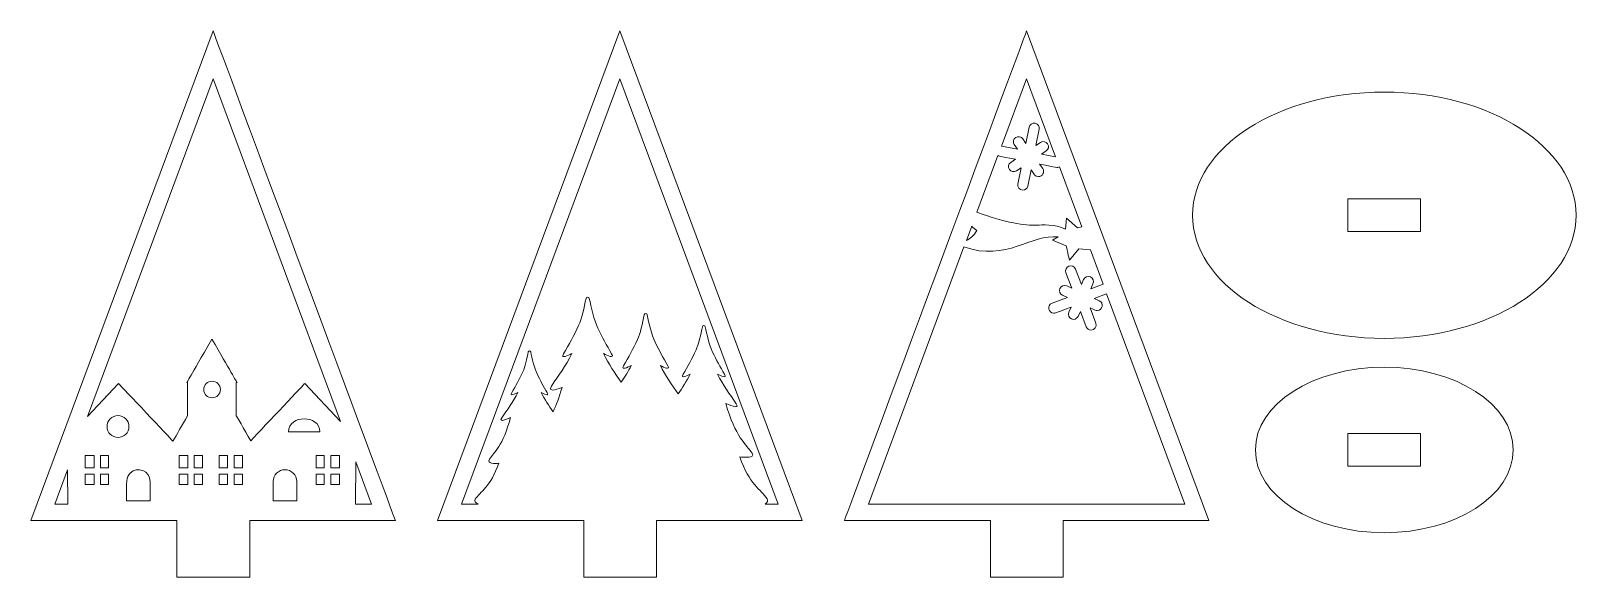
# Model space of a CAD drawing. Header units: inches. Extents: x 0 to 425, y -312 to -162.
import ezdxf

# ---------------------------------------------------------------- set-up
doc = ezdxf.new("R2010")
doc.units = ezdxf.units.IN
doc.header["$MEASUREMENT"] = 0
doc.layers.add('_U+0421_U+043B_U+043E_U+0439 1', color=7, linetype='Continuous')

msp = doc.modelspace()

# ---------------------------------------------------------------- linework, layer by layer
at = {"layer": '_U+0421_U+043B_U+043E_U+0439 1', "color": 1, "lineweight": 5, "true_color": 0xff1200}
for points in [[(161.94, -161.61), (111.83, -296.33), (151.99, -296.33), (151.99, -311.86), (172, -311.86), (172, -296.33), (212.06, -296.33), (161.94, -161.61)], [(382.12, -207.81), (362.12, -207.81), (362.12, -216.81), (382.12, -216.81), (382.12, -207.81)], [(382.12, -272.37), (362.12, -272.37), (362.12, -281.37), (382.12, -281.37), (382.12, -272.37)], [(17.35, -281.78), (14.96, -281.78), (14.96, -278.42), (17.35, -278.42), (17.35, -281.78)], [(21.34, -281.78), (19.11, -281.78), (19.11, -278.42), (21.34, -278.42), (21.34, -281.78)], [(43.15, -281.78), (40.81, -281.78), (40.81, -278.42), (43.15, -278.42), (43.15, -281.78)], [(47.19, -281.78), (44.91, -281.78), (44.91, -278.42), (47.19, -278.42), (47.19, -281.78)], [(54.08, -281.78), (51.8, -281.78), (51.8, -278.42), (54.08, -278.42), (54.08, -281.78)], [(58.18, -281.78), (55.85, -281.78), (55.85, -278.42), (58.18, -278.42), (58.18, -281.78)], [(80.68, -281.78), (78.45, -281.78), (78.45, -278.42), (80.68, -278.42), (80.68, -281.78)], [(84.83, -281.78), (82.44, -281.78), (82.44, -278.42), (84.83, -278.42), (84.83, -281.78)], [(89.32, -280.18), (93.63, -291.75), (89.26, -291.75), (89.32, -280.18)], [(6.6, -291.75), (10.09, -282.36), (10.14, -291.75), (6.6, -291.75)], [(17.35, -286.34), (14.96, -286.34), (14.96, -283.55), (17.35, -283.55), (17.35, -286.34)], [(21.34, -286.34), (19.11, -286.34), (19.11, -283.55), (21.34, -283.55), (21.34, -286.34)], [(43.15, -286.34), (40.81, -286.34), (40.81, -283.55), (43.15, -283.55), (43.15, -286.34)], [(47.19, -286.34), (44.91, -286.34), (44.91, -283.55), (47.19, -283.55), (47.19, -286.34)], [(54.08, -286.34), (51.8, -286.34), (51.8, -283.55), (54.08, -283.55), (54.08, -286.34)], [(58.18, -286.34), (55.85, -286.34), (55.85, -283.55), (58.18, -283.55), (58.18, -286.34)], [(80.68, -286.34), (78.45, -286.34), (78.45, -283.55), (80.68, -283.55), (80.68, -286.34)], [(84.83, -286.34), (82.44, -286.34), (82.44, -283.55), (84.83, -283.55), (84.83, -286.34)]]:
    msp.add_lwpolyline(points, dxfattribs=at)
for points, knots in [([(50.11, -161.61), (50.11, -161.61), (0, -296.33), (0, -296.33), (0, -296.33), (40.16, -296.33), (40.16, -296.33), (40.16, -296.33), (40.16, -311.86), (40.16, -311.86), (40.16, -311.86), (60.17, -311.86), (60.17, -311.86), (60.17, -311.86), (60.17, -296.33), (60.17, -296.33), (60.17, -296.33), (100.23, -296.33), (100.23, -296.33), (98.83, -292.58), (51.45, -165.21), (50.11, -161.61)], [0, 0, 0, 0, 1, 1, 1, 2, 2, 2, 3, 3, 3, 4, 4, 4, 5, 5, 5, 6, 6, 6, 7, 7, 7, 7]), ([(273.77, -161.61), (271.48, -167.77), (226.18, -289.56), (223.66, -296.33), (223.66, -296.33), (263.82, -296.33), (263.82, -296.33), (263.82, -296.33), (263.82, -311.86), (263.82, -311.86), (263.82, -311.86), (283.83, -311.86), (283.83, -311.86), (283.83, -311.86), (283.83, -296.33), (283.83, -296.33), (283.83, -296.33), (323.89, -296.33), (323.89, -296.33), (323.89, -296.33), (273.77, -161.61), (273.77, -161.61)], [0, 0, 0, 0, 1, 1, 1, 2, 2, 2, 3, 3, 3, 4, 4, 4, 5, 5, 5, 6, 6, 6, 7, 7, 7, 7]), ([(75.3, -258.59), (75.29, -258.6), (64.66, -269.88), (60.44, -274.36), (58.64, -271.23), (56.46, -267.45), (56.46, -267.45), (56.46, -267.45), (56.46, -258.33), (56.46, -258.33), (56.46, -258.33), (56.67, -258.33), (56.67, -258.33), (56.59, -258.19), (54.63, -254.79), (49.78, -246.39), (43.59, -257.1), (42.94, -258.23), (42.89, -258.31), (42.89, -258.31), (42.89, -258.33), (42.89, -258.33), (42.89, -258.33), (43.09, -258.33), (43.09, -258.33), (43.09, -258.33), (43.09, -267.46), (43.09, -267.46), (41.52, -270.19), (40.12, -272.59), (39.05, -274.46), (38.22, -273.57), (25.21, -259.76), (24.1, -258.59), (24.1, -258.59), (15.56, -267.66), (15.56, -267.66), (15.56, -267.66), (50.11, -174.77), (50.11, -174.77), (50.11, -174.77), (85.17, -269.03), (85.17, -269.03), (85.17, -269.03), (75.3, -258.59), (75.3, -258.59)], [0, 0, 0, 0, 1, 1, 1, 2, 2, 2, 3, 3, 3, 4, 4, 4, 5, 5, 5, 6, 6, 6, 7, 7, 7, 8, 8, 8, 9, 9, 9, 10, 10, 10, 11, 11, 11, 12, 12, 12, 13, 13, 13, 14, 14, 14, 15, 15, 15, 15]), ([(161.94, -174.77), (161.94, -174.77), (205.46, -291.75), (205.46, -291.75), (205.46, -291.75), (201.93, -291.75), (201.93, -291.75), (202.48, -291.27), (202.72, -290.76), (202.41, -290.29), (200.79, -287.86), (197.51, -286.32), (194.88, -278.76), (196.04, -278.95), (199.24, -279.2), (198.32, -277.81), (196.76, -275.47), (193.58, -273.28), (191.08, -264.07), (191.33, -264.13), (195.16, -266.07), (193.92, -264.18), (192.2, -261.56), (190.22, -259), (188.8, -256.02), (189.69, -256.52), (191.46, -257.33), (190.71, -256.07), (189.55, -254.12), (188.46, -252.11), (187.45, -250.02), (186.51, -248.05), (185.82, -245.03), (185.42, -242.98), (185.34, -242.55), (184.72, -242.54), (184.64, -242.98), (184.23, -245), (183.58, -247.9), (182.89, -249.36), (181.8, -251.69), (180.6, -253.92), (179.32, -256.07), (178.55, -257.37), (180.43, -256.48), (181.26, -256.01), (180.33, -257.97), (179.15, -259.75), (177.96, -261.48), (176.27, -258.98), (174.44, -256.49), (173.08, -253.65), (174.04, -254.19), (175.92, -255.05), (175.12, -253.7), (173.88, -251.62), (172.72, -249.47), (171.64, -247.24), (170.63, -245.15), (169.9, -241.92), (169.48, -239.73), (169.39, -239.27), (168.73, -239.27), (168.64, -239.73), (168.21, -241.89), (167.51, -244.98), (166.78, -246.54), (165.61, -249.02), (164.33, -251.41), (162.96, -253.7), (162.14, -255.1), (164.15, -254.14), (165.03, -253.64), (164.26, -255.28), (163.32, -256.79), (162.34, -258.26), (160.62, -255.75), (158.82, -253.23), (157.45, -250.38), (158.5, -250.95), (160.54, -251.89), (159.68, -250.43), (158.33, -248.17), (157.07, -245.83), (155.9, -243.4), (154.8, -241.12), (154, -237.61), (153.54, -235.23), (153.44, -234.73), (152.73, -234.73), (152.63, -235.23), (152.16, -237.58), (151.4, -240.95), (150.61, -242.65), (149.34, -245.34), (147.94, -247.93), (146.46, -250.43), (145.56, -251.94), (147.75, -250.9), (148.7, -250.37), (147.07, -253.84), (145.16, -256.27), (143.17, -259.29), (141.75, -261.46), (145.74, -259.78), (146.03, -259.71), (145.3, -262.39), (144.45, -264.56), (143.56, -266.36), (142.41, -264.68), (141.24, -262.98), (140.32, -261.08), (141.1, -261.5), (142.61, -262.19), (141.96, -261.11), (140.97, -259.45), (140.04, -257.72), (139.18, -255.93), (138.37, -254.25), (137.78, -251.66), (137.44, -249.9), (137.37, -249.53), (136.84, -249.53), (136.76, -249.9), (136.42, -251.64), (135.86, -254.12), (135.27, -255.37), (134.34, -257.36), (133.31, -259.28), (132.21, -261.11), (131.55, -262.23), (133.16, -261.46), (133.87, -261.07), (132.66, -263.63), (130.93, -265.83), (129.46, -268.06), (128.41, -269.66), (131.68, -268.01), (131.89, -267.96), (129.75, -275.87), (127.41, -277.43), (126.06, -279.46), (125.27, -280.64), (127.6, -280.71), (128.64, -280.54), (126.39, -287.02), (123.58, -288.34), (122.19, -290.42), (121.84, -290.95), (122.2, -291.38), (122.96, -291.75), (122.96, -291.75), (118.43, -291.75), (118.43, -291.75), (118.43, -291.75), (161.94, -174.77), (161.94, -174.77)], [0, 0, 0, 0, 1, 1, 1, 2, 2, 2, 3, 3, 3, 4, 4, 4, 5, 5, 5, 6, 6, 6, 7, 7, 7, 8, 8, 8, 9, 9, 9, 10, 10, 10, 11, 11, 11, 12, 12, 12, 13, 13, 13, 14, 14, 14, 15, 15, 15, 16, 16, 16, 17, 17, 17, 18, 18, 18, 19, 19, 19, 20, 20, 20, 21, 21, 21, 22, 22, 22, 23, 23, 23, 24, 24, 24, 25, 25, 25, 26, 26, 26, 27, 27, 27, 28, 28, 28, 29, 29, 29, 30, 30, 30, 31, 31, 31, 32, 32, 32, 33, 33, 33, 34, 34, 34, 35, 35, 35, 36, 36, 36, 37, 37, 37, 38, 38, 38, 39, 39, 39, 40, 40, 40, 41, 41, 41, 42, 42, 42, 43, 43, 43, 44, 44, 44, 45, 45, 45, 46, 46, 46, 47, 47, 47, 48, 48, 48, 49, 49, 49, 50, 50, 50, 51, 51, 51, 52, 52, 52, 52]), ([(281.76, -196.25), (281.76, -196.25), (277.91, -195.48), (277.91, -195.48), (277.91, -195.48), (279.17, -194.64), (279.17, -194.64), (279.82, -194.21), (279.99, -193.33), (279.56, -192.69), (279.13, -192.04), (278.25, -191.86), (277.6, -192.3), (277.6, -192.3), (276.34, -193.14), (276.34, -193.14), (276.34, -193.14), (277.23, -188.68), (277.23, -188.68), (277.38, -187.91), (276.88, -187.17), (276.12, -187.02), (275.35, -186.87), (274.61, -187.37), (274.46, -188.13), (274.46, -188.13), (273.58, -192.59), (273.58, -192.59), (273.58, -192.59), (272.73, -191.33), (272.73, -191.33), (272.3, -190.68), (271.43, -190.51), (270.78, -190.94), (270.13, -191.38), (269.96, -192.25), (270.39, -192.9), (270.39, -192.9), (271.23, -194.16), (271.23, -194.16), (271.23, -194.16), (266.88, -193.29), (266.88, -193.29), (266.88, -193.29), (273.77, -174.77), (273.77, -174.77), (273.77, -174.77), (281.76, -196.25), (281.76, -196.25)], [0, 0, 0, 0, 1, 1, 1, 2, 2, 2, 3, 3, 3, 4, 4, 4, 5, 5, 5, 6, 6, 6, 7, 7, 7, 8, 8, 8, 9, 9, 9, 10, 10, 10, 11, 11, 11, 12, 12, 12, 13, 13, 13, 14, 14, 14, 15, 15, 15, 16, 16, 16, 16]), ([(424.86, -212.31), (424.86, -231.02), (401.25, -246.18), (372.12, -246.18), (342.99, -246.18), (319.38, -231.02), (319.38, -212.31), (319.38, -193.61), (342.99, -178.45), (372.12, -178.45), (401.25, -178.45), (424.86, -193.61), (424.86, -212.31)], [0, 0, 0, 0, 1, 1, 1, 2, 2, 2, 3, 3, 3, 4, 4, 4, 4]), ([(265.9, -195.93), (266.18, -196.06), (266, -196), (270.68, -196.93), (270.68, -196.93), (269.42, -197.77), (269.42, -197.77), (268.77, -198.2), (268.6, -199.08), (269.03, -199.72), (269.47, -200.37), (270.34, -200.55), (270.99, -200.11), (270.99, -200.11), (272.25, -199.27), (272.25, -199.27), (272.25, -199.27), (271.36, -203.73), (271.36, -203.73), (271.19, -204.6), (271.86, -205.42), (272.75, -205.42), (273.41, -205.42), (274, -204.95), (274.13, -204.28), (274.13, -204.28), (275.02, -199.82), (275.02, -199.82), (275.82, -201.02), (276.09, -201.71), (277.03, -201.71), (278.15, -201.71), (278.84, -200.45), (278.21, -199.51), (278.21, -199.51), (277.36, -198.25), (277.36, -198.25), (282.18, -199.21), (282.16, -199.33), (282.78, -198.99), (282.78, -198.99), (288.92, -215.49), (288.92, -215.49), (288.92, -215.49), (287.73, -215.78), (287.73, -215.78), (287.73, -215.78), (284.7, -213.09), (284.7, -213.09), (284.7, -213.09), (284.48, -216.14), (284.48, -216.14), (281.6, -214.73), (277.83, -215), (276.63, -215.05), (273.28, -215.19), (268.2, -214.5), (260.11, -211.5), (260.11, -211.5), (265.9, -195.93), (265.9, -195.93)], [0, 0, 0, 0, 1, 1, 1, 2, 2, 2, 3, 3, 3, 4, 4, 4, 5, 5, 5, 6, 6, 6, 7, 7, 7, 8, 8, 8, 9, 9, 9, 10, 10, 10, 11, 11, 11, 12, 12, 12, 13, 13, 13, 14, 14, 14, 15, 15, 15, 16, 16, 16, 17, 17, 17, 18, 18, 18, 19, 19, 19, 20, 20, 20, 20]), ([(260.08, -216.49), (259.27, -218.01), (258.28, -218.77), (257.22, -219.27), (257.22, -219.27), (258.67, -215.37), (258.67, -215.37), (259.14, -215.74), (259.61, -216.12), (260.08, -216.49)], [0, 0, 0, 0, 1, 1, 1, 2, 2, 2, 3, 3, 3, 3]), ([(230.26, -291.75), (230.26, -291.75), (256.56, -221.05), (256.56, -221.05), (268.22, -225.17), (275.18, -217.37), (282.43, -218.3), (282.43, -218.3), (280.92, -219.19), (280.92, -219.19), (280.92, -219.19), (284.64, -220.7), (284.64, -220.7), (285.15, -222.86), (284.98, -222.11), (285.54, -224.67), (285.54, -224.67), (288.15, -221.57), (288.15, -221.57), (288.15, -221.57), (291.3, -221.88), (291.3, -221.88), (291.3, -221.88), (294.79, -231.28), (294.79, -231.28), (294.79, -231.28), (291.4, -232.55), (291.4, -232.55), (291.4, -232.55), (292.02, -231.17), (292.02, -231.17), (292.34, -230.46), (292.03, -229.63), (291.32, -229.3), (290.61, -228.98), (289.77, -229.3), (289.45, -230.01), (289.45, -230.01), (288.83, -231.38), (288.83, -231.38), (288.83, -231.38), (287.23, -227.13), (287.23, -227.13), (286.96, -226.4), (286.14, -226.03), (285.41, -226.3), (284.68, -226.58), (284.31, -227.39), (284.59, -228.12), (284.59, -228.12), (286.18, -232.38), (286.18, -232.38), (286.18, -232.38), (284.81, -231.75), (284.81, -231.75), (284.1, -231.43), (283.26, -231.74), (282.94, -232.45), (282.62, -233.16), (282.93, -234), (283.64, -234.32), (283.64, -234.32), (285.02, -234.95), (285.02, -234.95), (285.02, -234.95), (280.76, -236.54), (280.76, -236.54), (279.29, -237.09), (279.7, -239.28), (281.26, -239.28), (281.61, -239.28), (281.35, -239.33), (286.01, -237.59), (286.01, -237.59), (285.38, -238.97), (285.38, -238.97), (285.06, -239.68), (285.37, -240.51), (286.08, -240.83), (286.79, -241.16), (287.63, -240.84), (287.95, -240.13), (287.95, -240.13), (288.58, -238.76), (288.58, -238.76), (288.58, -238.76), (290.18, -243.01), (290.18, -243.01), (290.39, -243.58), (290.93, -243.93), (291.5, -243.93), (292.48, -243.93), (293.16, -242.94), (292.82, -242.02), (292.82, -242.02), (291.22, -237.76), (291.22, -237.76), (292.69, -238.43), (292.79, -238.52), (293.18, -238.52), (294.69, -238.52), (295.15, -236.45), (293.77, -235.82), (293.77, -235.82), (292.39, -235.19), (292.39, -235.19), (292.39, -235.19), (295.78, -233.92), (295.78, -233.92), (295.78, -233.92), (317.29, -291.75), (317.29, -291.75), (317.29, -291.75), (230.26, -291.75), (230.26, -291.75)], [0, 0, 0, 0, 1, 1, 1, 2, 2, 2, 3, 3, 3, 4, 4, 4, 5, 5, 5, 6, 6, 6, 7, 7, 7, 8, 8, 8, 9, 9, 9, 10, 10, 10, 11, 11, 11, 12, 12, 12, 13, 13, 13, 14, 14, 14, 15, 15, 15, 16, 16, 16, 17, 17, 17, 18, 18, 18, 19, 19, 19, 20, 20, 20, 21, 21, 21, 22, 22, 22, 23, 23, 23, 24, 24, 24, 25, 25, 25, 26, 26, 26, 27, 27, 27, 28, 28, 28, 29, 29, 29, 30, 30, 30, 31, 31, 31, 32, 32, 32, 33, 33, 33, 34, 34, 34, 35, 35, 35, 36, 36, 36, 37, 37, 37, 38, 38, 38, 38]), ([(407.58, -276.87), (407.58, -289.45), (391.7, -299.64), (372.12, -299.64), (352.54, -299.64), (336.67, -289.45), (336.67, -276.87), (336.67, -264.3), (352.54, -254.11), (372.12, -254.11), (391.7, -254.11), (407.58, -264.3), (407.58, -276.87)], [0, 0, 0, 0, 1, 1, 1, 2, 2, 2, 3, 3, 3, 4, 4, 4, 4]), ([(49.81, -262.53), (48.55, -262.53), (47.53, -261.51), (47.53, -260.25), (47.53, -258.99), (48.55, -257.97), (49.81, -257.97), (51.07, -257.97), (52.09, -258.99), (52.09, -260.25), (52.09, -261.51), (51.07, -262.53), (49.81, -262.53)], [0, 0, 0, 0, 1, 1, 1, 2, 2, 2, 3, 3, 3, 4, 4, 4, 4]), ([(23.96, -273.46), (22.29, -273.46), (20.94, -272.11), (20.94, -270.45), (20.94, -268.78), (22.29, -267.43), (23.96, -267.43), (25.62, -267.43), (26.97, -268.78), (26.97, -270.45), (26.97, -272.11), (25.62, -273.46), (23.96, -273.46)], [0, 0, 0, 0, 1, 1, 1, 2, 2, 2, 3, 3, 3, 4, 4, 4, 4]), ([(70.84, -271.9), (70.84, -267.12), (79.46, -267.12), (79.46, -271.9), (79.46, -271.9), (70.84, -271.9), (70.84, -271.9)], [0, 0, 0, 0, 1, 1, 1, 2, 2, 2, 2]), ([(32.78, -290.84), (32.78, -290.84), (26.32, -290.84), (26.32, -290.84), (26.32, -285.33), (26.06, -284.47), (27.27, -283.25), (29.29, -281.24), (32.78, -282.65), (32.78, -285.54), (32.78, -285.54), (32.78, -290.84), (32.78, -290.84)], [0, 0, 0, 0, 1, 1, 1, 2, 2, 2, 3, 3, 3, 4, 4, 4, 4]), ([(73.08, -290.84), (73.08, -290.84), (66.62, -290.84), (66.62, -290.84), (66.62, -290.84), (66.62, -285.54), (66.62, -285.54), (66.62, -283.76), (68.06, -282.31), (69.85, -282.31), (71.64, -282.31), (73.08, -283.76), (73.08, -285.54), (73.08, -285.54), (73.08, -290.84), (73.08, -290.84)], [0, 0, 0, 0, 1, 1, 1, 2, 2, 2, 3, 3, 3, 4, 4, 4, 5, 5, 5, 5])]:
    msp.add_open_spline(points, degree=3, knots=knots, dxfattribs=at)

doc.saveas('drawing.dxf')
